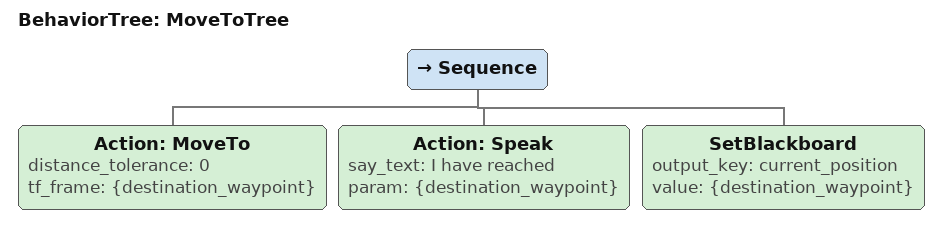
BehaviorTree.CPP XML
<?xml version="1.0"?>
<root main_tree_to_execute="MoveToTree">
    <BehaviorTree ID="MoveToTree">
        <Sequence>
            <Action ID="MoveTo" distance_tolerance="0" tf_frame="{destination_waypoint}"/>
            <Action ID="Speak" say_text="I have reached " param="{destination_waypoint}"/>
            <SetBlackboard output_key="current_position" value="{destination_waypoint}" />
        </Sequence>
    </BehaviorTree>
</root>
